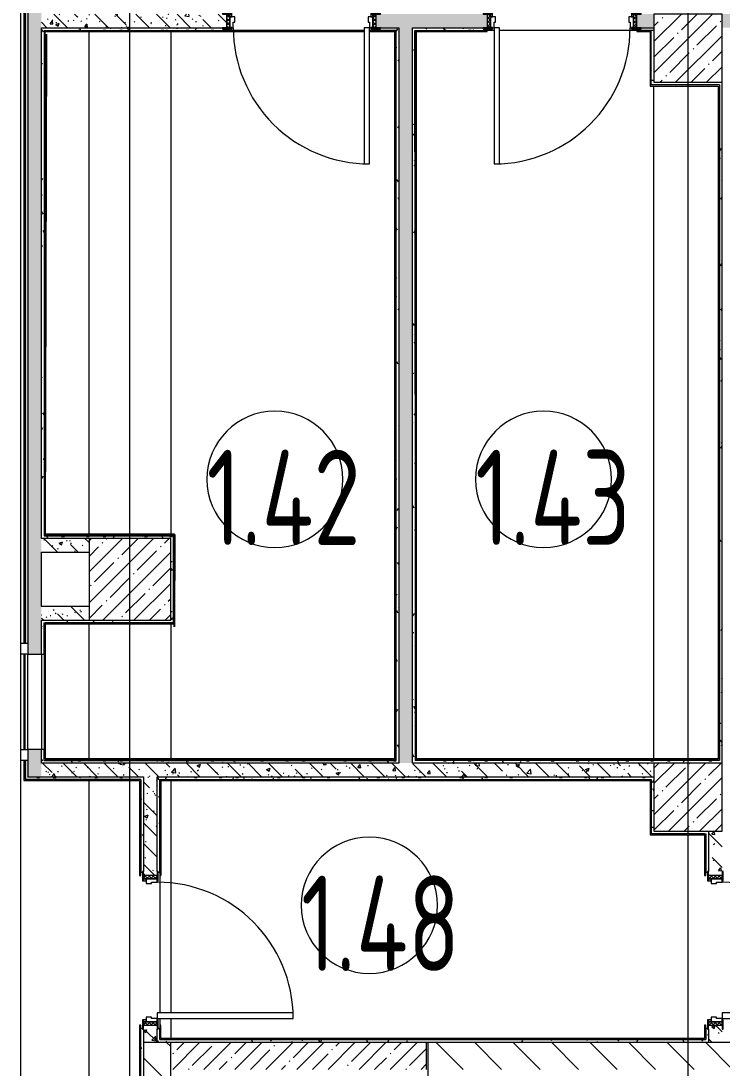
# Model space of a CAD drawing. Header units: millimetres. Extents: x -249154 to 415037, y -45458 to 354837.
# Drawn here: x 65725 to 70875, y 13274 to 20964 of the extents above; entities that cross this region are included whole.
import ezdxf

# ---------------------------------------------------------------- set-up
doc = ezdxf.new("R2010")
doc.units = ezdxf.units.MM
doc.layers.add('0) Алсу', color=240, linetype='Continuous')
for name, color, linetype, lineweight in [('A-AREA-IDEN', 7, 'Continuous', 9), ('A-DOOR-2', 7, 'Continuous', 5), ('A-DOOR-FRAM-2', 7, 'Continuous', 5), ('A-FLOR', 7, 'Continuous', 9), ('A-WALL', 7, 'Continuous', 5), ('I-WALL', 7, 'Continuous', 5), ('S-COLS', 7, 'Continuous', 9), ('S-COLS-1', 7, 'Continuous', 5), ('Оси', 7, 'Continuous', 9)]:
    doc.layers.add(name, color=color, linetype=linetype, lineweight=lineweight)
for name, color, linetype, lineweight, true_color in [('A-DOOR-1', 7, 'Continuous', 5, 0xc0c0c0), ('A-DOOR-FRAM-1', 7, 'Continuous', 5, 0xc0c0c0), ('A-WALL-1', 9, 'Continuous', 5, 0x808080), ('A-WALL-FNSH-1', 9, 'Continuous', 5, 0x808080)]:
    doc.layers.add(name, color=color, linetype=linetype, lineweight=lineweight, true_color=true_color)
doc.styles.add('СПДС', font='ГОСТ тип А.ttf', dxfattribs={"width": 0.9})
pattern_1 = [(135, (64.7, -136.06), (-150.8683, -150.8683), [213.36, -35.56, 7.112, -35.56]), (135, (64.7, 14.71), (-150.8683, -150.8683), []), (50, (64.7, -136.06), (255.05767, -22.3145), [26.67, -293.37]), (355, (64.7, -136.06), (-49.3404, 267.4791), [21.336, -234.696]), (100.451, (85.96, -137.92), (205.7195, 245.16356), [22.666, -249.326]), (46.184, (64.7, -64.94), (379.511, -58.86), [40.005, -440.055]), (96.636, (96.33, -69.85), (332.3634, 346.3991), [33.999, -373.989]), (351.184, (64.7, -64.94), (332.3669, 346.3953), [32.004, -352.044]), (21, (100.26, -82.72), (212.26017, -143.1711), [26.67, -293.37]), (326, (100.26, -82.72), (86.5224, 257.8632), [21.336, -234.696]), (71.451, (117.95, -94.65), (298.78395, 114.6901), [22.666, -249.326]), (37.5, (64.7, -136.06), (4.32385, 118.37751), [6.706, -225.146, 6.706, -231.546, -235.585]), (37.5, (64.7, -136.06), (4.32385, 118.37751), [-470.103, 6.706, -228.879]), (7.5, (64.7, -136.06), (93.54758, 140.2533), [6.706, -129.134, 6.706, -219.812, -89.789]), (7.5, (64.7, -136.06), (93.54758, 140.2533), [-362.356, 6.706, -83.083]), (327.5, (-14.6, -136.06), (189.82734, -8.02019), [6.706, -82.194, 6.706, -270.662, -368.046]), (327.5, (-14.6, -136.06), (189.82734, -8.02019), [-366.268, 6.706, -361.34]), (317.5, (-50.16, -136.06), (207.38114, 35.59764), [6.706, -108.864, 6.706, -177.495, -261.366]), (317.5, (-50.16, -136.06), (207.38114, 35.59764), [-299.771, 6.706, -254.66])]
pattern_2 = [(135, (1751.41, 114.685), (-14.14214, -14.14214), []), (225, (1751.41, 114.685), (14.14214, -14.14214), [])]
pattern_3 = [(45, (-371.384, 114.685), (-14.1421, 14.1421), []), (135, (-371.384, 114.685), (-14.1421, -14.1421), [])]
pattern_4 = [(135, (64.7, -136.06), (-141.42136, -141.42136), [])]
pattern_5 = [(0, (64.7, -136.06), (243.84, 60.96), [20.117, -162.763, 20.117, -162.763, -975.36]), (0, (64.7, -136.06), (243.84, 60.96), [-365.76, 20.117, -345.643, 20.117, -162.763, -426.72]), (0, (64.7, -136.06), (243.84, 60.96), [-914.4, 20.117, -101.803, 20.117, -284.683]), (120, (156.14, -105.58), (-174.71291, 180.691634), [20.117, -162.763, 20.117, -162.763, -975.36]), (120, (156.14, -105.58), (-174.71291, 180.691634), [-365.76, 20.117, -345.643, 20.117, -162.763, -426.72]), (120, (156.14, -105.58), (-174.71291, 180.691634), [-914.4, 20.117, -101.803, 20.117, -284.683]), (240, (186.62, 16.34), (-69.12709, -241.651634), [20.117, -162.763, 20.117, -162.763, -975.36]), (240, (186.62, 16.34), (-69.12709, -241.651634), [-365.76, 20.117, -345.643, 20.117, -162.763, -426.72]), (240, (186.62, 16.34), (-69.12709, -241.651634), [-914.4, 20.117, -101.803, 20.117, -284.683])]

# ---------------------------------------------------------------- blocks, each defined once
blk = doc.blocks.new('BSC_Колонна _Прямоугольная - 600х600-V21-Объем проектирования 1 этажа')
at = {"layer": 'S-COLS-1'}
h = blk.add_hatch(dxfattribs=at)
h.set_pattern_fill('FP_31', color=256, style=0, pattern_type=2)
h.set_pattern_definition([(45, (-66460, -17000), (-114.04925, 114.04925), []), (45, (-66345.95, -17000), (-114.04925, 114.04925), [201.613, -40.323, 6.706, -33.617])])
h.paths.add_polyline_path([(300, -300), (300, 300), (-300, 300), (-300, -300)])
for p, q in [((300, 300), (-300, 300)), ((-300, 300), (-300, -300)), ((300, -300), (300, 300)), ((-300, -300), (300, -300))]:
    blk.add_line(p, q, dxfattribs=at)
blk = doc.blocks.new('110_Дверь_СКБ_1Ст_Внутренняя1 - Д-11 1100x2100h_кладовые _все__ коридор _между помещениями блока столовой__ моечные _все_-32089444-Объем проектирования 1 этажа')
at = {"layer": 'A-DOOR-2'}
h = blk.add_hatch(dxfattribs=at)
h.set_pattern_fill('FP_44', color=256, style=0, pattern_type=2)
h.set_pattern_definition(pattern_2)
h.paths.add_polyline_path([(537.5, -50), (562.5, -50), (562.5, 50), (537.5, 48.6)])
at = {"layer": 'A-DOOR-FRAM-2'}
h = blk.add_hatch(dxfattribs=at)
h.set_pattern_fill('FP_45', color=256, style=0, pattern_type=2)
h.set_pattern_definition(pattern_3)
h.paths.add_polyline_path([(-537.5, -50), (-512.5, -50), (-512.5, 50), (-537.5, 50)])
at = {"layer": 'A-DOOR-1'}
for p, q in [((512.5, 1050), (472.5, 1050)), ((472.5, 1050), (472.5, 50)), ((512.5, 50), (512.5, 1050)), ((472.5, 50), (512.5, 50))]:
    blk.add_line(p, q, dxfattribs=at)
blk.add_arc((512.5, 50), 1000, 90, 180, dxfattribs=at)
at = {"layer": 'A-DOOR-FRAM-1'}
for p, q in [((-497.5, 58), (-567.5, 58)), ((-567.5, 58), (-567.5, 50)), ((-567.5, 50), (-497.5, 50)), ((-512.5, 50), (-537.5, 50)), ((-537.5, 50), (-537.5, -50)), ((-487.5, 50), (-512.5, 50)), ((-512.5, 50), (-512.5, -30)), ((-512.5, -50), (-512.5, 50)), ((-497.5, 50), (-512.5, 50)), ((-512.5, 50), (-512.5, 49)), ((-512.5, 49), (-497.5, 49)), ((-497.5, 50), (-497.5, 58)), ((-497.5, 49), (-497.5, 50)), ((-487.5, 10), (-487.5, 50)), ((-477.5, 10), (-487.5, 10)), ((-477.5, -30), (-477.5, 10)), ((512.5, 10), (502.5, 10)), ((502.5, 10), (502.5, -30)), ((512.5, 50), (512.5, 10)), ((537.5, 50), (512.5, 50)), ((592.5, 58), (522.5, 58)), ((522.5, 58), (522.5, 50)), ((537.5, 50), (522.5, 50)), ((522.5, 50), (522.5, 49)), ((522.5, 50), (592.5, 50)), ((522.5, 49), (537.5, 49)), ((537.5, -30), (537.5, 50)), ((562.5, 50), (537.5, 50)), ((537.5, 50), (537.5, -50)), ((537.5, 49), (537.5, 50)), ((562.5, -50), (562.5, 50)), ((592.5, 50), (592.5, 58)), ((-497.5, -50), (-567.5, -50)), ((-567.5, -50), (-567.5, -58)), ((-567.5, -58), (-497.5, -58)), ((-537.5, -50), (-512.5, -50)), ((-512.5, -30), (-477.5, -30)), ((-497.5, -30), (-512.5, -30)), ((-512.5, -30), (-512.5, -50)), ((-512.5, -50), (-497.5, -50)), ((-497.5, -50), (-497.5, -30)), ((-497.5, -58), (-497.5, -50)), ((502.5, -30), (537.5, -30)), ((537.5, -30), (522.5, -30)), ((522.5, -30), (522.5, -50)), ((522.5, -50), (537.5, -50)), ((592.5, -50), (522.5, -50)), ((522.5, -50), (522.5, -58)), ((522.5, -58), (592.5, -58)), ((537.5, -50), (537.5, -30)), ((537.5, -50), (562.5, -50)), ((592.5, -58), (592.5, -50))]:
    blk.add_line(p, q, dxfattribs=at)
blk = doc.blocks.new('110_Дверь_СКБ_1Ст_Внутренняя1 - Д-11п 1100x2100h_кладовые _все__ коридор _между помещениями блока столовой__ моечные _все_ 2-32102277-Объем проектирования 1 этажа')
at = {"layer": 'A-DOOR-2'}
h = blk.add_hatch(dxfattribs=at)
h.set_pattern_fill('FP_44', color=256, style=0, pattern_type=2)
h.set_pattern_definition(pattern_2)
h.paths.add_polyline_path([(537.5, -50), (562.5, -50), (562.5, 50), (537.5, 50)])
at = {"layer": 'A-DOOR-FRAM-2'}
h = blk.add_hatch(dxfattribs=at)
h.set_pattern_fill('FP_45', color=256, style=0, pattern_type=2)
h.set_pattern_definition(pattern_3)
h.paths.add_polyline_path([(-512.5, -50), (-512.5, 50), (-537.5, 50), (-537.5, -50)])
at = {"layer": 'A-DOOR-1'}
for p, q in [((-487.5, 1050), (-487.5, 50)), ((-447.5, 1050), (-487.5, 1050)), ((-447.5, 50), (-447.5, 1050)), ((-487.5, 50), (-447.5, 50))]:
    blk.add_line(p, q, dxfattribs=at)
blk.add_arc((-487.5, 50), 1000, 360, 90, dxfattribs=at)
at = {"layer": 'A-DOOR-FRAM-1'}
for p, q in [((-497.5, 58), (-567.5, 58)), ((-567.5, 58), (-567.5, 50)), ((-567.5, 50), (-497.5, 50)), ((-512.5, 50), (-537.5, 50)), ((-537.5, 50), (-537.5, -50)), ((-487.5, 50), (-512.5, 50)), ((-512.5, 50), (-512.5, -30)), ((-512.5, -50), (-512.5, 50)), ((-497.5, 50), (-512.5, 50)), ((-512.5, 50), (-512.5, 49)), ((-512.5, 49), (-497.5, 49)), ((-497.5, 50), (-497.5, 58)), ((-497.5, 49), (-497.5, 50)), ((-487.5, 10), (-487.5, 50)), ((-477.5, 10), (-487.5, 10)), ((-477.5, -30), (-477.5, 10)), ((512.5, 10), (502.5, 10)), ((502.5, 10), (502.5, -30)), ((512.5, 50), (512.5, 10)), ((537.5, 50), (512.5, 50)), ((592.5, 58), (522.5, 58)), ((522.5, 58), (522.5, 50)), ((537.5, 50), (522.5, 50)), ((522.5, 50), (522.5, 49)), ((522.5, 50), (592.5, 50)), ((522.5, 49), (537.5, 49)), ((537.5, -30), (537.5, 50)), ((562.5, 50), (537.5, 50)), ((537.5, 50), (537.5, -50)), ((537.5, 49), (537.5, 50)), ((562.5, -50), (562.5, 50)), ((592.5, 50), (592.5, 58)), ((-497.5, -50), (-567.5, -50)), ((-567.5, -50), (-567.5, -58)), ((-567.5, -58), (-497.5, -58)), ((-537.5, -50), (-512.5, -50)), ((-512.5, -30), (-477.5, -30)), ((-497.5, -30), (-512.5, -30)), ((-512.5, -30), (-512.5, -50)), ((-512.5, -50), (-497.5, -50)), ((-497.5, -50), (-497.5, -30)), ((-497.5, -58), (-497.5, -50)), ((502.5, -30), (537.5, -30)), ((537.5, -30), (522.5, -30)), ((522.5, -30), (522.5, -50)), ((522.5, -50), (537.5, -50)), ((592.5, -50), (522.5, -50)), ((522.5, -50), (522.5, -58)), ((522.5, -58), (592.5, -58)), ((537.5, -50), (537.5, -30)), ((537.5, -50), (562.5, -50)), ((592.5, -58), (592.5, -50))]:
    blk.add_line(p, q, dxfattribs=at)
blk = doc.blocks.new('BSC_Колонна _Прямоугольная - 500х500-V91-Объем проектирования 1 этажа')
at = {"layer": 'S-COLS-1'}
h = blk.add_hatch(dxfattribs=at)
h.set_pattern_fill('FP_109', color=256, style=0, pattern_type=2)
h.set_pattern_definition([(45, (-70560, -15400), (-114.04925, 114.04925), []), (45, (-70445.95, -15400), (-114.04925, 114.04925), [201.613, -40.323, 6.706, -33.617])])
h.paths.add_polyline_path([(-222.9, -250), (250, -250), (250, 250), (-250, 250), (-250, -250)])
for p, q in [((250, 250), (-250, 250)), ((-250, 250), (-250, -250)), ((250, -250), (250, 250)), ((-250, -250), (250, -250))]:
    blk.add_line(p, q, dxfattribs=at)
blk = doc.blocks.new('BSC_Колонна _Прямоугольная - 500х500-V131-Объем проектирования 1 этажа')
at = {"layer": 'S-COLS-1'}
h = blk.add_hatch(dxfattribs=at)
h.set_pattern_fill('FP_132', color=256, style=0, pattern_type=2)
h.set_pattern_definition([(45, (-70560, -20900), (-114.04925, 114.04925), []), (45, (-70445.95, -20900), (-114.04925, 114.04925), [201.613, -40.323, 6.706, -33.617])])
h.paths.add_polyline_path([(-250, -250), (250, -250), (250, 250), (-250, 250), (-250, -237.6)])
for p, q in [((250, 250), (-250, 250)), ((-250, 250), (-250, -250)), ((250, -250), (250, 250)), ((-250, -250), (250, -250))]:
    blk.add_line(p, q, dxfattribs=at)
blk = doc.blocks.new('Штора противопожарная_Рен - ШТ_700х700-V177-Объем проектирования 1 этажа')
at = {"layer": 'A-DOOR-1'}
for p, q in [((-430, 100), (-350, 100)), ((-430, 50), (-430, 100)), ((-350, 100), (-350, 50)), ((-350, 77.5), (350, 77.5)), ((-350, 72.5), (-350, 77.5)), ((350, 100), (430, 100)), ((350, 50), (350, 100)), ((350, 77.5), (350, 72.5)), ((430, 100), (430, 50)), ((-350, 50), (-430, 50)), ((350, 72.5), (-350, 72.5)), ((430, 50), (350, 50))]:
    blk.add_line(p, q, dxfattribs=at)
blk = doc.blocks.new('110_Дверь_СКБ_1Ст_Внутренняя1 - Д-12 EIW 1100x2100h_кладовые _все__ коридор _между помещениями блока столовой__ моечные _все_-32933558-Объем проектирования 1 этажа')
at = {"layer": 'A-DOOR-2'}
h = blk.add_hatch(dxfattribs=at)
h.set_pattern_fill('FP_44', color=256, style=0, pattern_type=2)
h.set_pattern_definition(pattern_2)
h.paths.add_polyline_path([(562.5, 50), (537.5, 50), (537.5, -50), (562.5, -50)])
at = {"layer": 'A-DOOR-FRAM-2'}
h = blk.add_hatch(dxfattribs=at)
h.set_pattern_fill('FP_45', color=256, style=0, pattern_type=2)
h.set_pattern_definition(pattern_3)
h.paths.add_polyline_path([(-512.5, 50), (-537.5, 50), (-537.5, -50), (-512.5, -50)])
at = {"layer": 'A-DOOR-1'}
for p, q in [((512.5, 1050), (472.5, 1050)), ((472.5, 1050), (472.5, 50)), ((512.5, 50), (512.5, 1050)), ((472.5, 50), (512.5, 50))]:
    blk.add_line(p, q, dxfattribs=at)
blk.add_arc((512.5, 50), 1000, 90, 180, dxfattribs=at)
at = {"layer": 'A-DOOR-FRAM-1'}
for p, q in [((-497.5, 58), (-567.5, 58)), ((-567.5, 58), (-567.5, 50)), ((-567.5, 50), (-497.5, 50)), ((-512.5, 50), (-537.5, 50)), ((-537.5, 50), (-537.5, -50)), ((-487.5, 50), (-512.5, 50)), ((-512.5, 50), (-512.5, -30)), ((-512.5, -50), (-512.5, 50)), ((-497.5, 50), (-512.5, 50)), ((-512.5, 50), (-512.5, 49)), ((-512.5, 49), (-497.5, 49)), ((-497.5, 50), (-497.5, 58)), ((-497.5, 49), (-497.5, 50)), ((-487.5, 10), (-487.5, 50)), ((-477.5, 10), (-487.5, 10)), ((-477.5, -30), (-477.5, 10)), ((512.5, 10), (502.5, 10)), ((502.5, 10), (502.5, -30)), ((512.5, 50), (512.5, 10)), ((537.5, 50), (512.5, 50)), ((592.5, 58), (522.5, 58)), ((522.5, 58), (522.5, 50)), ((537.5, 50), (522.5, 50)), ((522.5, 50), (522.5, 49)), ((522.5, 50), (592.5, 50)), ((522.5, 49), (537.5, 49)), ((537.5, -30), (537.5, 50)), ((562.5, 50), (537.5, 50)), ((537.5, 50), (537.5, -50)), ((537.5, 49), (537.5, 50)), ((562.5, -50), (562.5, 50)), ((592.5, 50), (592.5, 58)), ((-497.5, -50), (-567.5, -50)), ((-567.5, -50), (-567.5, -58)), ((-567.5, -58), (-497.5, -58)), ((-537.5, -50), (-512.5, -50)), ((-512.5, -30), (-477.5, -30)), ((-497.5, -30), (-512.5, -30)), ((-512.5, -30), (-512.5, -50)), ((-512.5, -50), (-497.5, -50)), ((-497.5, -50), (-497.5, -30)), ((-497.5, -58), (-497.5, -50)), ((502.5, -30), (537.5, -30)), ((537.5, -30), (522.5, -30)), ((522.5, -30), (522.5, -50)), ((522.5, -50), (537.5, -50)), ((592.5, -50), (522.5, -50)), ((522.5, -50), (522.5, -58)), ((522.5, -58), (592.5, -58)), ((537.5, -50), (537.5, -30)), ((537.5, -50), (562.5, -50)), ((592.5, -58), (592.5, -50))]:
    blk.add_line(p, q, dxfattribs=at)
blk = doc.blocks.new('110_Дверь_СКБ_1Ст_Внутренняя1 - Д-11 1100x2100h_кладовые _все__ коридор _между помещениями блока столовой__ моечные _все_-V213-Объем проектирования 1 этажа')
at = {"layer": 'A-DOOR-2'}
h = blk.add_hatch(dxfattribs=at)
h.set_pattern_fill('FP_44', color=256, style=0, pattern_type=2)
h.set_pattern_definition(pattern_2)
h.paths.add_polyline_path([(537.5, 50), (537.5, -50), (562.5, -50), (562.5, 50)])
at = {"layer": 'A-DOOR-FRAM-2'}
h = blk.add_hatch(dxfattribs=at)
h.set_pattern_fill('FP_45', color=256, style=0, pattern_type=2)
h.set_pattern_definition(pattern_3)
h.paths.add_polyline_path([(-512.5, 50), (-537.5, 50), (-537.2, -50), (-512.5, -50)])
at = {"layer": 'A-DOOR-1'}
for p, q in [((512.5, 1050), (472.5, 1050)), ((472.5, 1050), (472.5, 50)), ((512.5, 50), (512.5, 1050)), ((472.5, 50), (512.5, 50))]:
    blk.add_line(p, q, dxfattribs=at)
blk.add_arc((512.5, 50), 1000, 90, 180, dxfattribs=at)
at = {"layer": 'A-DOOR-FRAM-1'}
for p, q in [((-497.5, 58), (-567.5, 58)), ((-567.5, 58), (-567.5, 50)), ((-567.5, 50), (-497.5, 50)), ((-512.5, 50), (-537.5, 50)), ((-537.5, 50), (-537.5, -50)), ((-487.5, 50), (-512.5, 50)), ((-512.5, 50), (-512.5, -30)), ((-512.5, -50), (-512.5, 50)), ((-497.5, 50), (-512.5, 50)), ((-512.5, 50), (-512.5, 49)), ((-512.5, 49), (-497.5, 49)), ((-497.5, 50), (-497.5, 58)), ((-497.5, 49), (-497.5, 50)), ((-487.5, 10), (-487.5, 50)), ((-477.5, 10), (-487.5, 10)), ((-477.5, -30), (-477.5, 10)), ((512.5, 10), (502.5, 10)), ((502.5, 10), (502.5, -30)), ((512.5, 50), (512.5, 10)), ((537.5, 50), (512.5, 50)), ((592.5, 58), (522.5, 58)), ((522.5, 58), (522.5, 50)), ((537.5, 50), (522.5, 50)), ((522.5, 50), (522.5, 49)), ((522.5, 50), (592.5, 50)), ((522.5, 49), (537.5, 49)), ((537.5, -30), (537.5, 50)), ((562.5, 50), (537.5, 50)), ((537.5, 50), (537.5, -50)), ((537.5, 49), (537.5, 50)), ((562.5, -50), (562.5, 50)), ((592.5, 50), (592.5, 58)), ((-497.5, -50), (-567.5, -50)), ((-567.5, -50), (-567.5, -58)), ((-567.5, -58), (-497.5, -58)), ((-537.5, -50), (-512.5, -50)), ((-512.5, -30), (-477.5, -30)), ((-497.5, -30), (-512.5, -30)), ((-512.5, -30), (-512.5, -50)), ((-512.5, -50), (-497.5, -50)), ((-497.5, -50), (-497.5, -30)), ((-497.5, -58), (-497.5, -50)), ((502.5, -30), (537.5, -30)), ((537.5, -30), (522.5, -30)), ((522.5, -30), (522.5, -50)), ((522.5, -50), (537.5, -50)), ((592.5, -50), (522.5, -50)), ((522.5, -50), (522.5, -58)), ((522.5, -58), (592.5, -58)), ((537.5, -50), (537.5, -30)), ((537.5, -50), (562.5, -50)), ((592.5, -58), (592.5, -50))]:
    blk.add_line(p, q, dxfattribs=at)
blk = doc.blocks.new('Марка_Помещения - Номер-25198446-Объем проектирования 1 этажа')
at = {"layer": 'A-AREA-IDEN'}
for start, end in [(360, 180), (180, 360)]:
    blk.add_arc((0, 0), 2.5, start, end, dxfattribs=at)

msp = doc.modelspace()

# ---------------------------------------------------------------- hatches: boundary and pattern name
at = {"layer": 'I-WALL'}
h = msp.add_hatch(dxfattribs=at)
h.set_pattern_fill('FP_191', color=256, style=0, pattern_type=2)
h.set_pattern_definition(pattern_5)
h.paths.add_polyline_path([(65774.7, 15393.9), (65774.7, 15533.9), (65754.7, 15533.9), (65754.7, 15393.9), (65759.9, 15393.9)])
h.paths.add_polyline_path([(65774.7, 16393.9), (65774.7, 22663.9), (65754.7, 22663.9), (65754.7, 16393.9), (65759.9, 16393.9)])
h = msp.add_hatch(dxfattribs=at)
h.set_pattern_fill('FP_41', color=256, style=0, pattern_type=2)
h.set_pattern_definition(pattern_1)
h.paths.add_polyline_path([(65774.7, 15413.9), (65874.7, 15413.9), (65874.7, 15613.9), (65774.7, 15613.9), (65774.7, 15513.9)])
h.paths.add_polyline_path([(65774.7, 16313.9), (65874.7, 16313.9), (65874.7, 22663.9), (65774.7, 22663.9), (65774.7, 16393.9)])
h = msp.add_hatch(dxfattribs=at)
h.set_pattern_fill('FP_41', color=256, style=0, pattern_type=2)
h.set_pattern_definition(pattern_1)
h.paths.add_polyline_path([(66844.7, 20913.9), (67234.7, 20913.9), (67234.7, 21013.9), (65874.7, 21013.9), (65874.7, 20913.9), (66824.7, 20913.9)])
h = msp.add_hatch(dxfattribs=at)
h.set_pattern_fill('FP_41', color=256, style=0, pattern_type=2)
h.set_pattern_definition(pattern_1)
h.paths.add_polyline_path([(78474.5, 20913.9), (78644.5, 20913.9), (78644.5, 21013.9), (78444.5, 21013.9), (78444.5, 20913.9)])
h.paths.add_polyline_path([(76239.5, 20913.9), (77344.5, 20913.9), (77344.5, 21013.9), (76209.5, 21013.9), (76209.5, 20913.9), (76234.5, 20913.9)])
h.paths.add_polyline_path([(70274.7, 20913.9), (70374.7, 20913.9), (70374.7, 21013.9), (70249.7, 21013.8), (70249.7, 20913.9)])
h.paths.add_polyline_path([(70874.7, 20913.9), (74809.5, 20913.9), (74809.5, 21013.9), (70874.7, 21013.9), (70874.7, 20928.2)])
h.paths.add_polyline_path([(69149.7, 20913.9), (69149.7, 21013.9), (68334.7, 21013.9), (68334.7, 20913.9), (69124.7, 20913.9)])
h = msp.add_hatch(dxfattribs=at)
h.set_pattern_fill('FP_191', color=256, style=0, pattern_type=2)
h.set_pattern_definition(pattern_5)
h.paths.add_polyline_path([(65877.1, 17183.9), (65894.7, 17184.1), (65894.7, 20913.9), (65874.7, 20913.9), (65874.7, 17183.9)])
h = msp.add_hatch(dxfattribs=at)
h.set_pattern_fill('FP_191', color=256, style=0, pattern_type=2)
h.set_pattern_definition(pattern_5)
h.paths.add_polyline_path([(68499.7, 20893.9), (68499.7, 20913.9), (68364.7, 20913), (68364.7, 20905.9), (68359.7, 20905.9), (68359.7, 20893.9), (68479.7, 20893.9)])
h.paths.add_polyline_path([(65894.7, 20893.9), (67209.7, 20893.9), (67209.7, 20905.9), (67204.7, 20905.9), (67204.7, 20913.9), (65894.7, 20913.9), (65894.7, 20893.9)])
h = msp.add_hatch(dxfattribs=at)
h.set_pattern_fill('FP_191', color=256, style=0, pattern_type=2)
h.set_pattern_definition(pattern_5)
h.paths.add_polyline_path([(68499.7, 15533.9), (68499.7, 20893.9), (68479.7, 20892.5), (68479.7, 15533.9)])
h = msp.add_hatch(dxfattribs=at)
h.set_pattern_fill('FP_41', color=256, style=0, pattern_type=2)
h.set_pattern_definition(pattern_1)
h.paths.add_polyline_path([(68599.7, 15513.9), (68599.7, 20913.9), (68499.7, 20913.9), (68499.7, 15513.9), (68514.7, 15513.9)])
h = msp.add_hatch(dxfattribs=at)
h.set_pattern_fill('FP_191', color=256, style=0, pattern_type=2)
h.set_pattern_definition(pattern_5)
h.paths.add_polyline_path([(70374.7, 20893.9), (70374.7, 20913.9), (70279.7, 20912.5), (70279.7, 20905.9), (70274.7, 20905.9), (70274.7, 20893.9), (70354.7, 20893.9)])
h.paths.add_polyline_path([(68619.7, 20893.9), (69124.7, 20893.9), (69124.7, 20905.9), (69119.7, 20905.9), (69119.7, 20913.9), (68599.7, 20913.9), (68599.7, 20893.9)])
h = msp.add_hatch(dxfattribs=at)
h.set_pattern_fill('FP_191', color=256, style=0, pattern_type=2)
h.set_pattern_definition(pattern_5)
h.paths.add_polyline_path([(68599.7, 15513.9), (68619.7, 15513.9), (68619.7, 20893.9), (68599.7, 20893.9), (68599.7, 15533.9)])
h = msp.add_hatch(dxfattribs=at)
h.set_pattern_fill('FP_191', color=256, style=0, pattern_type=2)
h.set_pattern_definition(pattern_5)
h.paths.add_polyline_path([(70354.7, 20513.9), (70374.7, 20513.9), (70374.7, 20893.9), (70354.7, 20891.7), (70354.7, 20526.3)])
h = msp.add_hatch(dxfattribs=at)
h.set_pattern_fill('FP_191', color=256, style=0, pattern_type=2)
h.set_pattern_definition(pattern_5)
h.paths.add_polyline_path([(70846.7, 20493.9), (70854.7, 20493.9), (70854.7, 20513.9), (70354.7, 20513.9), (70354.7, 20493.9), (70376.7, 20493.9)])
h = msp.add_hatch(dxfattribs=at)
h.set_pattern_fill('FP_191', color=256, style=0, pattern_type=2)
h.set_pattern_definition(pattern_5)
h.paths.add_polyline_path([(70854.7, 15533.9), (70874.7, 15533.9), (70874.7, 20513.9), (70854.7, 20513.9), (70854.7, 15554.9)])
h = msp.add_hatch(dxfattribs=at)
h.set_pattern_fill('FP_191', color=256, style=0, pattern_type=2)
h.set_pattern_definition(pattern_5)
h.paths.add_polyline_path([(66224.7, 17163.9), (66824.7, 17163.9), (66822.5, 17183.9), (65874.7, 17183.9), (65874.7, 17163.9), (65894.7, 17163.9)])
h = msp.add_hatch(dxfattribs=at)
h.set_pattern_fill('FP_41', color=256, style=0, pattern_type=2)
h.set_pattern_definition(pattern_1)
h.paths.add_polyline_path([(65874.7, 17063.9), (66224.7, 17063.9), (66224.7, 17163.9), (65874.7, 17163.9)])
h = msp.add_hatch(dxfattribs=at)
h.set_pattern_fill('FP_191', color=256, style=0, pattern_type=2)
h.set_pattern_definition(pattern_5)
h.paths.add_polyline_path([(66824.7, 16563.9), (66844.7, 16564.4), (66844.7, 17183.9), (66824.7, 17183.9), (66824.7, 16816.4)])
h = msp.add_hatch(dxfattribs=at)
h.set_pattern_fill('FP_41', color=256, style=0, pattern_type=2)
h.set_pattern_definition(pattern_1)
h.paths.add_polyline_path([(66224.7, 16563.9), (66224.7, 16663.9), (65874.7, 16663.9), (65874.7, 16563.9), (65894.7, 16563.9)])
h = msp.add_hatch(dxfattribs=at)
h.set_pattern_fill('FP_191', color=256, style=0, pattern_type=2)
h.set_pattern_definition(pattern_5)
h.paths.add_polyline_path([(65874.7, 15513.9), (65894.7, 15513.9), (65894.7, 15613.9), (65874.7, 15613.9), (65874.7, 15533.9)])
h.paths.add_polyline_path([(65894.7, 16313.9), (65894.7, 16563.9), (65874.7, 16563.9), (65874.7, 16313.9)])
h = msp.add_hatch(dxfattribs=at)
h.set_pattern_fill('FP_191', color=256, style=0, pattern_type=2)
h.set_pattern_definition(pattern_5)
h.paths.add_polyline_path([(66224.7, 16543.9), (66844.7, 16543.9), (66844.7, 16563.9), (65894.7, 16563.9), (65894.7, 16543.9), (65902.7, 16543.9)])
h = msp.add_hatch(dxfattribs=at)
h.set_pattern_fill('FP_191', color=256, style=0, pattern_type=2)
h.set_pattern_definition(pattern_5)
h.paths.add_polyline_path([(68474.7, 15513.9), (68499.7, 15513.9), (68499.7, 15533.9), (65894.7, 15533.9), (65894.7, 15513.9), (68291.4, 15513.9)])
h = msp.add_hatch(dxfattribs=at)
h.set_pattern_fill('FP_191', color=256, style=0, pattern_type=2)
h.set_pattern_definition(pattern_5)
h.paths.add_polyline_path([(70854.7, 15513.9), (70874.7, 15513.9), (70872.7, 15533.9), (68619.7, 15533.9), (68619.8, 15513.9), (70374.7, 15513.9)])
h = msp.add_hatch(dxfattribs=at)
h.set_pattern_fill('FP_41', color=256, style=0, pattern_type=2)
h.set_pattern_definition(pattern_1)
h.paths.add_polyline_path([(68599.7, 15413.9), (68599.7, 15513.9), (65874.7, 15513.9), (65874.7, 15413.9), (68514.7, 15413.9)])
h = msp.add_hatch(dxfattribs=at)
h.set_pattern_fill('FP_41', color=256, style=0, pattern_type=2)
h.set_pattern_definition(pattern_1)
h.paths.add_polyline_path([(68619.7, 15413.9), (70374.7, 15413.9), (70374.7, 15513.9), (68599.7, 15513.9), (68599.7, 15413.9)])
h = msp.add_hatch(dxfattribs=at)
h.set_pattern_fill('FP_191', color=256, style=0, pattern_type=2)
h.set_pattern_definition(pattern_5)
h.paths.add_polyline_path([(66604.7, 15393.9), (66624.7, 15393.9), (66624.7, 15413.9), (65774.7, 15413.9), (65774.7, 15393.9), (66596.7, 15393.9)])
h = msp.add_hatch(dxfattribs=at)
h.set_pattern_fill('FP_191', color=256, style=0, pattern_type=2)
h.set_pattern_definition(pattern_5)
h.paths.add_polyline_path([(66624.7, 12163.9), (66624.6, 13558.9), (66616.7, 13558.9), (66616.7, 13563.9), (66604.7, 13563.9), (66604.7, 12163.9)])
h.paths.add_polyline_path([(66616.7, 14713.9), (66616.7, 14718.9), (66624.7, 14718.9), (66624.7, 15393.9), (66604.7, 15393.7), (66604.7, 14713.9)])
h = msp.add_hatch(dxfattribs=at)
h.set_pattern_fill('FP_41', color=256, style=0, pattern_type=2)
h.set_pattern_definition(pattern_1)
h.paths.add_polyline_path([(66624.7, 13463.9), (66724.7, 13463.9), (66724.7, 13588.9), (66624.7, 13588.9), (66624.7, 13481.5)])
h.paths.add_polyline_path([(66724.7, 14688.9), (66724.7, 15413.9), (66624.7, 15413.9), (66624.7, 14688.9)])
h = msp.add_hatch(dxfattribs=at)
h.set_pattern_fill('FP_191', color=256, style=0, pattern_type=2)
h.set_pattern_definition(pattern_5)
h.paths.add_polyline_path([(66724.7, 13463.9), (66744.7, 13463.9), (66744.7, 13563.9), (66732.7, 13563.9), (66732.7, 13558.9), (66724.7, 13558.9), (66724.7, 13483.5)])
h.paths.add_polyline_path([(66732.7, 14713.9), (66744.7, 14713.9), (66744.7, 15413.9), (66724.7, 15413.9), (66724.8, 14718.9), (66732.7, 14718.9)])
h = msp.add_hatch(dxfattribs=at)
h.set_pattern_fill('FP_191', color=256, style=0, pattern_type=2)
h.set_pattern_definition(pattern_5)
h.paths.add_polyline_path([(66744.7, 15393.9), (70374.7, 15393.9), (70374.7, 15413.9), (66744.7, 15413.9)])
h = msp.add_hatch(dxfattribs=at)
h.set_pattern_fill('FP_191', color=256, style=0, pattern_type=2)
h.set_pattern_definition(pattern_5)
h.paths.add_polyline_path([(70354.7, 14993.9), (70374.7, 14993.9), (70374.7, 15393.9), (70354.7, 15393.9), (70354.7, 15013.9)])
h = msp.add_hatch(dxfattribs=at)
h.set_pattern_fill('FP_191', color=256, style=0, pattern_type=2)
h.set_pattern_definition(pattern_5)
h.paths.add_polyline_path([(70746.7, 14993.9), (70774.7, 14993.9), (70774.7, 15013.9), (70374.7, 15013.9), (70374.7, 14993.9), (70401.8, 14993.9)])
h = msp.add_hatch(dxfattribs=at)
h.set_pattern_fill('FP_41', color=256, style=0, pattern_type=2)
h.set_pattern_definition(pattern_1)
h.paths.add_polyline_path([(70820.4, 13463.9), (70874.7, 13463.9), (70874.7, 13588.9), (70774.7, 13588.9), (70774.7, 13463.9), (70794.7, 13463.9)])
h.paths.add_polyline_path([(70874.7, 14688.9), (70874.7, 15013.9), (70774.7, 15013.9), (70774.7, 14688.9)])
h = msp.add_hatch(dxfattribs=at)
h.set_pattern_fill('FP_191', color=256, style=0, pattern_type=2)
h.set_pattern_definition(pattern_5)
h.paths.add_polyline_path([(70754.7, 13483.9), (70774.7, 13484), (70773.3, 13558.9), (70766.7, 13558.9), (70766.7, 13563.9), (70754.7, 13563.9), (70754.7, 13491.9)])
h.paths.add_polyline_path([(70754.7, 14713.9), (70766.7, 14713.9), (70766.7, 14718.9), (70774.7, 14718.9), (70774.7, 14993.9), (70754.7, 14993.5), (70754.7, 14910.4)])
h = msp.add_hatch(dxfattribs=at)
h.set_pattern_fill('FP_23', color=256, style=0, pattern_type=2)
h.set_pattern_definition(pattern_4)
h.paths.add_polyline_path([(66624.7, 12163.9), (66824.7, 12163.9), (66824.7, 13463.9), (66624.7, 13463.9), (66624.7, 12183.9)])
h = msp.add_hatch(dxfattribs=at)
h.set_pattern_fill('FP_191', color=256, style=0, pattern_type=2)
h.set_pattern_definition(pattern_5)
h.paths.add_polyline_path([(70774.7, 13463.9), (70774.7, 13483.9), (66744.7, 13483.9), (66744.7, 13463.9), (70754.7, 13463.9)])
h = msp.add_hatch(dxfattribs=at)
h.set_pattern_fill('FP_1', color=256, style=0, pattern_type=2)
h.set_pattern_definition([(45, (64.7, -136.06), (-114.04925, 114.04925), []), (45, (178.75, -136.06), (-114.04925, 114.04925), [201.612, -40.322, 6.706, -33.617])])
h.paths.add_polyline_path([(68514.7, 13263.9), (68704.7, 13263.9), (68704.7, 13463.9), (66824.7, 13463.9), (66824.7, 13263.9), (68424.7, 13263.9)])
h = msp.add_hatch(dxfattribs=at)
h.set_pattern_fill('FP_23', color=256, style=0, pattern_type=2)
h.set_pattern_definition(pattern_4)
h.paths.add_polyline_path([(77344.5, 13263.9), (84764.7, 13263.9), (84764.7, 13463.9), (68714.7, 13463.9), (68714.7, 13263.9), (77286.3, 13263.9)])

# ---------------------------------------------------------------- linework, layer by layer
at = {"layer": '0) Алсу', "linetype": 'ByBlock', "ltscale": 0.5}
for p, q in [((66852.7, 17191.9), (66851.1, 16514.6)), ((65898.7, 16543.9), (65898.7, 15541.9))]:
    msp.add_line(p, q, dxfattribs=at)
for points in [[(68471.7, 20885.9), (68471.7, 15541.9), (65902.7, 15541.9)], [(66852.7, 17191.9), (65902.7, 17191.9), (65911.3, 20866.8)], [(70846.7, 15541.9), (68627.7, 15541.9), (68619.7, 20893.9)]]:
    msp.add_lwpolyline(points, dxfattribs=at)
at = {"layer": 'A-FLOR'}
for p, q in [((66224.7, 17191.9), (66224.7, 20885.9)), ((66824.7, 20885.9), (66824.7, 17191.9)), ((67209.7, 20893.9), (67209.7, 20905.9)), ((68244.7, 20893.9), (67757.4, 20893.9)), ((68359.7, 20893.9), (68284.7, 20893.9)), ((68359.7, 20905.9), (68359.7, 20893.9)), ((69149.7, 20893.9), (69149.7, 20905.9)), ((69199.7, 20893.9), (69149.7, 20893.9)), ((70249.7, 20893.9), (69239.7, 20893.9)), ((70249.7, 20905.9), (70249.7, 20893.9)), ((70374.7, 15541.9), (70374.7, 20485.9)), ((66224.7, 15541.9), (66224.7, 16535.9)), ((66824.7, 16535.9), (66824.7, 15541.9)), ((66224.7, 12191.9), (66224.7, 15385.9)), ((66824.7, 15385.1), (66824.7, 13678.9)), ((66604.7, 14713.9), (66616.7, 14713.9)), ((66732.7, 14713.9), (66744.7, 14713.9)), ((66744.7, 14696.4), (66744.7, 13678.9)), ((70754.7, 14713.9), (70766.7, 14713.9)), ((66744.7, 13638.9), (66744.7, 13588.9)), ((66824.7, 13638.9), (66824.7, 13491.9)), ((66616.7, 13563.9), (66604.7, 13563.9)), ((66744.7, 13563.9), (66732.7, 13563.9)), ((70766.7, 13563.9), (70754.7, 13563.9))]:
    msp.add_line(p, q, dxfattribs=at)
at = {"layer": 'A-WALL'}
for p, q in [((65894.7, 20893.9), (67209.7, 20893.9)), ((65894.7, 20893.9), (65894.7, 17183.9)), ((68479.7, 15533.9), (68479.7, 20893.9)), ((68599.7, 20913.9), (69119.7, 20913.9)), ((68619.7, 20893.9), (69124.7, 20893.9)), ((68619.7, 20893.9), (68619.7, 15533.9)), ((70354.7, 20893.9), (70274.7, 20893.9)), ((70279.7, 20913.9), (70374.7, 20913.9)), ((70354.7, 20513.9), (70354.7, 20893.9)), ((70854.7, 20493.9), (70354.7, 20493.9)), ((70854.7, 20493.9), (70854.7, 15533.9)), ((65894.7, 17183.9), (66844.7, 17183.9)), ((65894.7, 16313.9), (65894.7, 16543.9)), ((65894.7, 15533.9), (65894.7, 15613.9)), ((65894.7, 15533.9), (68479.7, 15533.9)), ((66604.7, 15393.9), (65754.7, 15393.9)), ((66604.7, 15393.9), (66604.7, 14713.9)), ((66744.7, 14713.9), (66744.7, 15393.9)), ((70354.7, 15393.9), (70354.7, 14993.9)), ((70754.7, 14993.9), (70754.7, 14713.9)), ((70754.7, 14993.9), (70754.7, 14993.9)), ((66604.7, 12183.9), (66604.7, 13563.9)), ((66744.7, 13483.9), (66744.7, 13563.9)), ((70754.7, 13563.9), (70754.7, 13483.9)), ((66744.7, 13483.9), (70754.7, 13483.9))]:
    msp.add_line(p, q, dxfattribs=at)
at = {"layer": 'A-WALL-1'}
for p, q in [((65754.7, 22683.9), (65754.7, 16393.9)), ((65774.7, 22663.9), (65774.7, 16393.9)), ((65874.7, 17163.9), (65874.7, 20913.9)), ((65874.7, 20913.9), (67204.7, 20913.9)), ((68364.7, 20913.9), (68499.7, 20913.9)), ((68471.7, 20893.9), (68479.7, 20893.9)), ((68499.7, 20913.9), (68499.7, 15513.9)), ((68599.7, 15513.9), (68599.7, 20913.9)), ((69124.7, 20893.9), (69124.7, 20905.9)), ((70274.7, 20905.9), (70274.7, 20893.9)), ((70874.7, 15513.9), (70874.7, 20513.9)), ((66224.7, 17163.9), (65874.7, 17163.9)), ((66844.7, 16543.9), (66844.7, 17183.9)), ((65874.7, 16663.9), (65874.7, 17063.9)), ((65874.7, 17063.9), (66224.7, 17063.9)), ((66224.7, 16663.9), (65874.7, 16663.9)), ((65874.7, 16313.9), (65874.7, 16563.9)), ((65874.7, 16563.9), (66224.7, 16563.9)), ((65894.7, 16543.9), (65902.7, 16543.9)), ((65774.7, 16313.9), (65894.7, 16313.9)), ((65894.7, 15613.9), (65774.7, 15613.9)), ((65874.7, 15513.9), (65874.7, 15613.9)), ((65754.7, 15533.9), (65754.7, 15393.9)), ((65774.7, 15533.9), (65774.7, 15413.9)), ((70854.7, 15533.9), (68619.7, 15533.9)), ((68499.7, 15513.9), (65874.7, 15513.9)), ((70374.7, 15513.9), (68599.7, 15513.9)), ((65774.7, 15413.9), (66624.7, 15413.9)), ((66624.7, 15413.9), (66624.7, 14718.9)), ((66724.7, 15413.9), (70374.7, 15413.9)), ((66724.7, 14718.9), (66724.7, 15413.9)), ((66744.7, 15393.9), (70354.7, 15393.9)), ((70774.7, 15013.9), (70774.7, 14718.9)), ((70746.7, 14993.9), (70754.7, 14993.9)), ((66624.7, 13558.9), (66624.7, 12163.9)), ((66724.7, 13463.9), (66724.7, 13558.9)), ((70774.7, 13558.9), (70774.7, 13463.9)), ((66624.7, 13463.9), (85174.7, 13463.9)), ((66824.7, 12163.9), (66824.7, 13463.9)), ((68704.7, 13263.9), (68704.7, 13463.9)), ((68714.7, 13463.9), (68714.7, 11563.9))]:
    msp.add_line(p, q, dxfattribs=at)
at = {"layer": 'A-WALL-FNSH-1'}
for p, q in [((65746.7, 22691.9), (65746.7, 16393.9)), ((65902.7, 20885.9), (68244.7, 20885.9)), ((65902.7, 17191.9), (65902.7, 20885.9)), ((67757.4, 20893.9), (67209.7, 20893.9)), ((68284.7, 20885.9), (68471.7, 20885.9)), ((68471.7, 20893.9), (68359.7, 20893.9)), ((68471.7, 20885.9), (68471.7, 15541.9)), ((68627.7, 20885.9), (69149.7, 20885.9)), ((68627.7, 20885.9), (68627.7, 15533.9)), ((69149.7, 20893.9), (69124.7, 20893.9)), ((69149.7, 20885.9), (69149.7, 20893.9)), ((70274.7, 20893.9), (70249.7, 20893.9)), ((70249.7, 20893.9), (70249.7, 20885.9)), ((70249.7, 20885.9), (70346.7, 20885.9)), ((70346.7, 20885.9), (70346.7, 20485.9)), ((70346.7, 20485.9), (70846.7, 20485.9)), ((70354.7, 20493.9), (70354.7, 20513.9)), ((70846.7, 20485.9), (70846.7, 15541.9)), ((66852.7, 17191.9), (65902.7, 17191.9)), ((66852.7, 16535.9), (66852.7, 17191.9)), ((66844.7, 16543.9), (65902.7, 16543.9)), ((65902.7, 16543.9), (65902.7, 15541.9)), ((65902.7, 16535.9), (66852.7, 16535.9)), ((65746.7, 16313.9), (65746.7, 15613.9)), ((65754.7, 15613.9), (65754.7, 16313.9)), ((65894.7, 16313.9), (65894.7, 15613.9)), ((65746.7, 15533.9), (65746.7, 15385.9)), ((68471.7, 15541.9), (65902.7, 15541.9)), ((70846.7, 15541.9), (68627.7, 15541.9)), ((65746.7, 15385.9), (66596.7, 15385.9)), ((66596.7, 15385.9), (66596.7, 14688.9)), ((66752.7, 15393.9), (66752.7, 14688.9)), ((66752.7, 15385.9), (70346.7, 15385.9)), ((70346.7, 15385.9), (70346.7, 14985.9)), ((70346.7, 14985.9), (70746.7, 14985.9)), ((70746.7, 14993.9), (70354.7, 14993.9)), ((70746.7, 14985.9), (70746.7, 14688.9)), ((66596.7, 14688.9), (66604.7, 14688.9)), ((66604.7, 14688.9), (66604.7, 14713.9)), ((66744.7, 14713.9), (66744.7, 14696.4)), ((66744.7, 14688.9), (66752.7, 14688.9)), ((70746.7, 14688.9), (70754.7, 14688.9)), ((70754.7, 14688.9), (70754.7, 14713.9)), ((66604.7, 13588.9), (66596.7, 13588.9)), ((66596.7, 13588.9), (66596.7, 12191.9)), ((66604.7, 13563.9), (66604.7, 13588.9)), ((66744.7, 13588.9), (66744.7, 13563.9)), ((66752.7, 13588.9), (66744.7, 13588.9)), ((66752.7, 13491.9), (66752.7, 13588.9)), ((70754.7, 13588.9), (70746.7, 13588.9)), ((70746.7, 13588.9), (70746.7, 13491.9)), ((70754.7, 13563.9), (70754.7, 13588.9)), ((70746.7, 13491.9), (66752.7, 13491.9))]:
    msp.add_line(p, q, dxfattribs=at)
at = {"layer": 'I-WALL'}
for p, q in [((65774.7, 15613.9), (65774.7, 16313.9)), ((65874.7, 16313.9), (65874.7, 15613.9))]:
    msp.add_line(p, q, dxfattribs=at)
at = {"layer": 'Оси'}
for points in [[(65724.7, -2042.3), (65724.7, 2957.7), (65724.7, 22262), (65724.7, 27262)], [(66997.4, -2042.3), (66997.4, -1322.8), (66524.7, -759.5), (66524.7, 4240.5), (66524.7, 22262), (66524.7, 27262)], [(70624.7, -2042.3), (70624.7, 2957.7), (70624.7, 22262), (70624.7, 27262)]]:
    msp.add_lwpolyline(points, dxfattribs=at)

# ---------------------------------------------------------------- block references
at = {"layer": 'A-AREA-IDEN', "xscale": 199.9999999999999, "yscale": 199.9999999999999, "zscale": 199.9999999999999}
for p in [(67590.1, 17597.6), (69563.4, 17597.6), (68283.8, 14469.5)]:
    msp.add_blockref('Марка_Помещения - Номер-25198446-Объем проектирования 1 этажа', p, dxfattribs=at)
at = {"layer": 'A-DOOR-1'}
for name, p, rotation in [('110_Дверь_СКБ_1Ст_Внутренняя1 - Д-11п 1100x2100h_кладовые _все__ коридор _между помещениями блока столовой__ моечные _все_ 2-32102277-Объем проектирования 1 этажа', (67797.2, 20963.9), 180), ('110_Дверь_СКБ_1Ст_Внутренняя1 - Д-11 1100x2100h_кладовые _все__ коридор _между помещениями блока столовой__ моечные _все_-V213-Объем проектирования 1 этажа', (69712.2, 20963.9), 180), ('Штора противопожарная_Рен - ШТ_700х700-V177-Объем проектирования 1 этажа', (65824.7, 15963.9), 89.99999999999987), ('110_Дверь_СКБ_1Ст_Внутренняя1 - Д-11 1100x2100h_кладовые _все__ коридор _между помещениями блока столовой__ моечные _все_-32089444-Объем проектирования 1 этажа', (66674.7, 14151.4), 270), ('110_Дверь_СКБ_1Ст_Внутренняя1 - Д-12 EIW 1100x2100h_кладовые _все__ коридор _между помещениями блока столовой__ моечные _все_-32933558-Объем проектирования 1 этажа', (70824.7, 14151.4), 270)]:
    msp.add_blockref(name, p, dxfattribs=dict(at, rotation=rotation))
at = {"layer": 'S-COLS'}
for name, p in [('BSC_Колонна _Прямоугольная - 500х500-V131-Объем проектирования 1 этажа', (70624.7, 20763.9)), ('BSC_Колонна _Прямоугольная - 600х600-V21-Объем проектирования 1 этажа', (66524.7, 16863.9)), ('BSC_Колонна _Прямоугольная - 500х500-V91-Объем проектирования 1 этажа', (70624.7, 15263.9))]:
    msp.add_blockref(name, p, dxfattribs=at)

# ---------------------------------------------------------------- texts
at = {"layer": 'A-AREA-IDEN', "char_height": 700, "width": 1255.443, "attachment_point": 1, "style": 'СПДС'}
for s, insert in [('1.42', (67088.4, 17814.7)), ('1.43', (69061.7, 17814.7)), ('1.48', (67782, 14686.7))]:
    msp.add_mtext(s, dxfattribs=dict(at, insert=insert))

doc.saveas('drawing.dxf')
